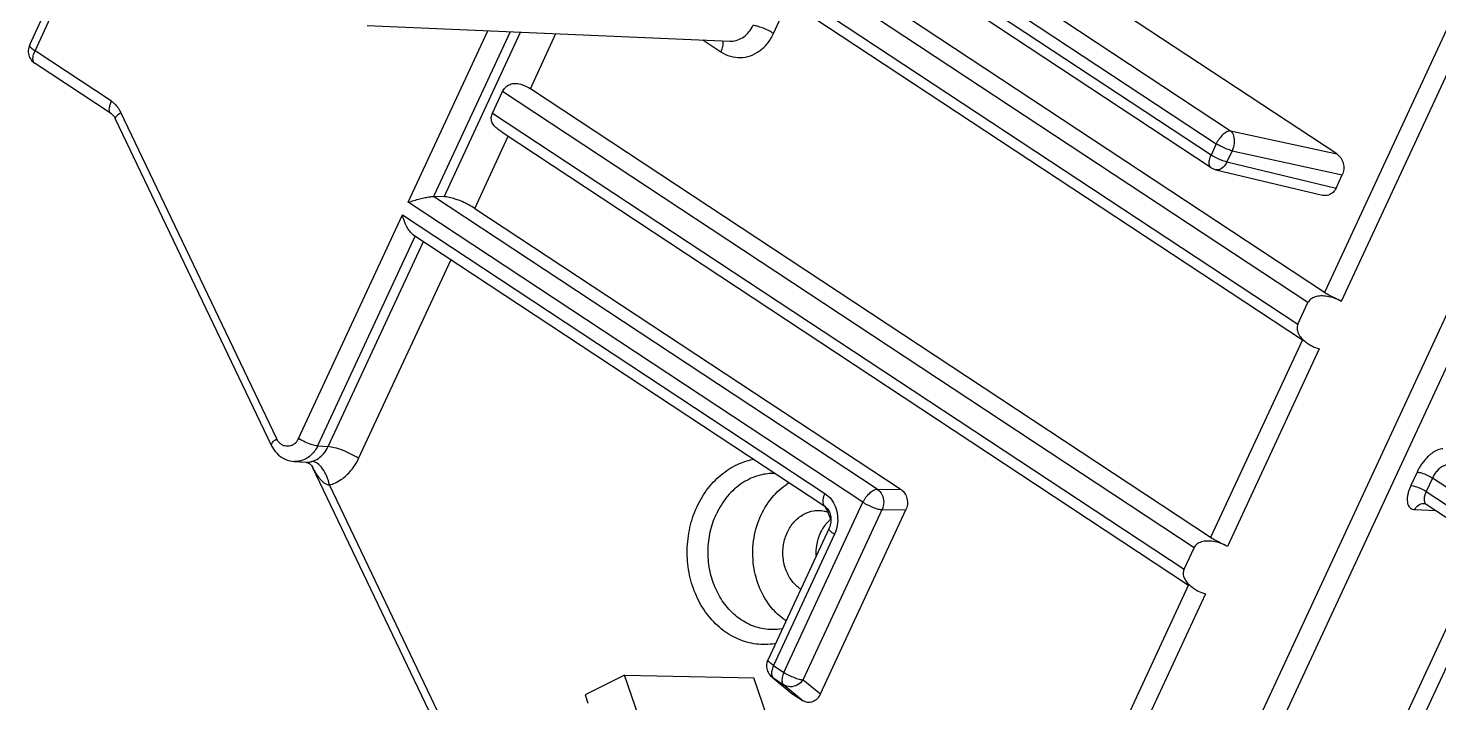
# Model space of a CAD drawing. Header units: inches. Extents: x 164842 to 166038, y -53074 to -52229.
# Drawn here: x 164865.7 to 164903.41, y -52874.54 to -52856.49 of the extents above; entities that cross this region are included whole.
import ezdxf

# ---------------------------------------------------------------- set-up
doc = ezdxf.new("R2010")
doc.units = ezdxf.units.IN
doc.header["$LTSCALE"] = 2
doc.header["$MEASUREMENT"] = 0
doc.layers.get('0').update_dxf_attribs({"linetype": 'CONTINUOUS'})

msp = doc.modelspace()

# ---------------------------------------------------------------- linework, layer by layer
at = {"color": 7, "linetype": 'Continuous'}
for p, q in [((164913.668, -52834.877), (164900.353, -52863.561)), ((164914.123, -52835.103), (164900.802, -52863.8)), ((164916.66, -52836.05), (164893.128, -52886.745)), ((164917.266, -52836.141), (164893.631, -52887.059)), ((164885.759, -52851.257), (164897.847, -52859.236)), ((164900.684, -52859.857), (164887.7, -52851.286)), ((164885.373, -52851.603), (164897.463, -52859.584)), ((164897.324, -52859.884), (164885.234, -52851.902)), ((164897.324, -52860.224), (164885.236, -52852.244)), ((164899.911, -52863.834), (164885.977, -52854.635)), ((164900.353, -52863.561), (164886.62, -52854.496)), ((164885.709, -52855.214), (164899.642, -52864.412)), ((164865.742, -52856.934), (164866.301, -52855.728)), ((164865.885, -52857.098), (164866.444, -52855.892)), ((164885.627, -52856.634), (164886.031, -52855.764)), ((164885.889, -52855.673), (164899.763, -52864.832)), ((164874.762, -52856.422), (164884.46, -52856.837)), ((164875.863, -52861.149), (164877.993, -52856.561)), ((164878.584, -52856.586), (164876.537, -52860.995)), ((164876.821, -52861.001), (164878.865, -52856.598)), ((164879.126, -52858.113), (164879.81, -52856.638)), ((164867.925, -52858.445), (164865.885, -52857.098)), ((164883.74, -52856.807), (164884.221, -52857.125)), ((164867.925, -52858.785), (164865.885, -52857.439)), ((164878.114, -52858.764), (164878.382, -52858.186)), ((164896.868, -52870.389), (164878.382, -52858.186)), ((164897.31, -52870.117), (164879.126, -52858.113)), ((164872.204, -52867.655), (164868.039, -52858.925)), ((164872.345, -52867.477), (164868.18, -52858.747)), ((164878.114, -52858.764), (164896.6, -52870.967)), ((164877.64, -52861.313), (164878.537, -52859.381)), ((164878.37, -52859.274), (164896.72, -52871.387)), ((164897.847, -52859.236), (164900.684, -52859.857)), ((164897.463, -52859.584), (164897.324, -52859.884)), ((164897.884, -52859.769), (164897.745, -52860.068)), ((164897.745, -52860.068), (164900.667, -52860.768)), ((164897.884, -52859.769), (164900.831, -52860.413)), ((164897.324, -52860.224), (164897.452, -52860.279)), ((164897.452, -52860.279), (164900.3, -52860.961)), ((164900.667, -52860.768), (164900.831, -52860.413)), ((164888.018, -52869.173), (164875.863, -52861.149)), ((164876.821, -52861.001), (164876.537, -52860.995)), ((164888.401, -52868.825), (164876.539, -52860.995)), ((164872.93, -52867.468), (164875.708, -52861.484)), ((164875.708, -52861.484), (164886.998, -52868.938)), ((164877.64, -52861.313), (164889.035, -52868.835)), ((164875.986, -52862.008), (164886.998, -52869.278)), ((164876.048, -52862.049), (164873.44, -52867.666)), ((164873.718, -52867.686), (164876.267, -52862.194)), ((164874.535, -52868.002), (164877.005, -52862.681)), ((164899.642, -52864.412), (164899.911, -52863.834)), ((164899.764, -52864.83), (164897.31, -52870.117)), ((164900.214, -52865.067), (164897.759, -52870.356)), ((164873.44, -52867.666), (164873.718, -52867.686)), ((164872.809, -52868.082), (164873.134, -52868.105)), ((164873.296, -52868.223), (164877.615, -52877.276)), ((164902.829, -52868.367), (164902.662, -52868.726)), ((164873.756, -52868.713), (164877.756, -52877.098)), ((164903.239, -52868.525), (164903.072, -52868.884)), ((164910.333, -52873.208), (164903.239, -52868.525)), ((164885.906, -52873.723), (164888.018, -52869.173)), ((164888.401, -52868.825), (164889.035, -52868.835)), ((164903.072, -52868.884), (164927.39, -52884.937)), ((164886.418, -52873.921), (164888.53, -52869.371)), ((164886.881, -52874.3), (164889.164, -52869.38)), ((164888.53, -52869.371), (164889.164, -52869.38)), ((164902.768, -52869.371), (164903.332, -52869.396)), ((164903.014, -52869.205), (164903.014, -52869.205)), ((164903.076, -52869.226), (164927.39, -52885.277)), ((164887.114, -52869.865), (164885.484, -52873.375)), ((164887.257, -52870.029), (164885.627, -52873.539)), ((164897.21, -52886.343), (164904.668, -52870.277)), ((164896.6, -52870.967), (164896.868, -52870.389)), ((164897.689, -52886.353), (164905.038, -52870.522)), ((164896.721, -52871.386), (164890.309, -52885.201)), ((164897.171, -52871.622), (164890.76, -52885.435)), ((164885.627, -52873.539), (164885.906, -52873.723)), ((164881.644, -52873.794), (164880.588, -52874.322)), ((164882.127, -52875.202), (164881.644, -52873.794)), ((164881.644, -52873.794), (164885.1, -52873.868)), ((164885.584, -52875.276), (164885.1, -52873.868)), ((164885.619, -52873.874), (164885.593, -52873.854)), ((164885.593, -52873.854), (164886.12, -52874.286)), ((164885.619, -52873.874), (164885.898, -52874.057)), ((164885.898, -52874.057), (164886.415, -52874.481)), ((164886.418, -52873.921), (164886.881, -52874.3)), ((164880.588, -52874.322), (164880.665, -52874.545)), ((164886.12, -52874.286), (164886.094, -52874.266)), ((164886.12, -52874.286), (164886.415, -52874.481))]:
    msp.add_line(p, q, dxfattribs=at)
for points, start_tangent, end_tangent in [([(164884.221, -52857.125), (164884.474, -52857.242), (164884.742, -52857.277), (164885.007, -52857.228), (164885.253, -52857.098), (164885.465, -52856.897), (164885.627, -52856.634)], (0.834564, -0.550911), (0.420563, 0.907263)), ([(164884.461, -52856.837), (164884.499, -52856.838), (164884.671, -52856.806), (164884.831, -52856.722), (164884.968, -52856.591), (164885.074, -52856.421)], (0.999145, -0.041353), (0.418542, 0.908197)), ([(164885.627, -52856.634), (164885.489, -52856.555), (164885.335, -52856.486), (164885.189, -52856.439), (164885.074, -52856.421)], (-0.83456, 0.550917), (-0.999586, 0.028785)), ([(164865.742, -52856.934), (164865.704, -52857.091), (164865.732, -52857.251), (164865.822, -52857.387)], (-0.421036, -0.907044), (0.707797, -0.706416)), ([(164865.744, -52856.935), (164865.743, -52856.964), (164865.79, -52857.025), (164865.885, -52857.098)], (-0.310285, -0.950644), (0.83456, -0.550917)), ([(164865.885, -52857.438), (164865.869, -52857.426), (164865.833, -52857.347), (164865.839, -52857.231), (164865.885, -52857.098)], (-0.844832, 0.535031), (0.421036, 0.907044)), ([(164884.221, -52857.125), (164884.271, -52856.979), (164884.276, -52856.855), (164884.27, -52856.827)], (0.421036, 0.907044), (-0.286372, 0.958118)), ([(164865.822, -52857.387), (164865.885, -52857.439)], (0.707797, -0.706416), (0.834978, -0.550284)), ([(164878.382, -52858.186), (164878.452, -52858.083), (164878.555, -52858.007), (164878.683, -52857.971), (164878.829, -52857.981), (164878.983, -52858.033), (164879.126, -52858.113)], (0.421036, 0.907044), (0.83456, -0.550917)), ([(164867.926, -52858.783), (164867.893, -52858.752), (164867.873, -52858.621), (164867.925, -52858.445)], (-0.833124, 0.553086), (0.421036, 0.907044)), ([(164868.12, -52858.641), (164868.07, -52858.574), (164868, -52858.503), (164867.925, -52858.445)], (-0.559831, 0.828607), (-0.834558, 0.55092)), ([(164867.925, -52858.785), (164867.997, -52858.855), (164868.039, -52858.925)], (0.836336, -0.548217), (0.430508, -0.902587)), ([(164868.039, -52858.924), (164868.038, -52858.923), (164868.065, -52858.848)], (-0.501025, 0.865433), (0.602193, 0.798351)), ([(164868.065, -52858.848), (164868.18, -52858.747)], (0.602193, 0.798351), (0.82251, 0.568751)), ([(164868.18, -52858.747), (164868.13, -52858.657), (164868.12, -52858.641)], (-0.43061, 0.902538), (-0.559831, 0.828607)), ([(164878.37, -52859.273), (164878.264, -52859.199), (164878.158, -52859.101), (164878.097, -52858.994), (164878.083, -52858.88), (164878.114, -52858.764)], (-0.8363, 0.548272), (0.421036, 0.907044)), ([(164897.847, -52859.236), (164897.749, -52859.262), (164897.642, -52859.338), (164897.542, -52859.451), (164897.463, -52859.584)], (-0.999971, 0.007585), (-0.421036, -0.907044)), ([(164897.847, -52859.236), (164897.924, -52859.374), (164897.938, -52859.569), (164897.884, -52859.769)], (0.739481, -0.673177), (-0.415096, -0.909778)), ([(164897.884, -52859.769), (164897.746, -52859.726), (164897.598, -52859.661), (164897.463, -52859.584)], (-0.974783, 0.223155), (-0.83456, 0.550917)), ([(164897.273, -52860.133), (164897.279, -52860.018), (164897.324, -52859.884)], (-0.159696, 0.987166), (0.421036, 0.907044)), ([(164897.325, -52860.223), (164897.309, -52860.211), (164897.273, -52860.133)], (-0.84478, 0.535114), (-0.159696, 0.987166)), ([(164897.745, -52860.068), (164897.606, -52860.025), (164897.456, -52859.96), (164897.324, -52859.884)], (-0.974783, 0.223155), (-0.83456, 0.550917)), ([(164897.745, -52860.068), (164897.636, -52860.22), (164897.502, -52860.283)], (-0.426942, -0.904279), (-0.998476, -0.055197)), ([(164900.684, -52859.857), (164900.792, -52859.964), (164900.857, -52860.108), (164900.87, -52860.266), (164900.831, -52860.413)], (0.83456, -0.550917), (-0.421036, -0.907044)), ([(164897.502, -52860.283), (164897.453, -52860.278)], (-0.998476, -0.055197), (-0.970635, 0.240556)), ([(164900.667, -52860.768), (164900.584, -52860.884), (164900.464, -52860.955), (164900.327, -52860.966), (164900.301, -52860.961)], (-0.421036, -0.907044), (-0.972861, 0.231391)), ([(164875.863, -52861.149), (164876.015, -52861.1), (164876.173, -52861.057), (164876.317, -52861.024), (164876.444, -52861.002), (164876.54, -52860.995)], (0.944248, 0.329234), (0.999754, -0.022201)), ([(164877.64, -52861.313), (164877.48, -52861.218), (164877.301, -52861.132), (164877.12, -52861.064), (164876.955, -52861.018), (164876.821, -52861.001)], (-0.83456, 0.550917), (-0.999754, 0.022201)), ([(164875.987, -52862.009), (164875.979, -52862.003), (164875.9, -52861.923), (164875.826, -52861.806), (164875.758, -52861.653), (164875.708, -52861.484)], (-0.835166, 0.549997), (-0.230414, 0.973093)), ([(164900.802, -52863.8), (164900.612, -52863.712), (164900.429, -52863.665), (164900.258, -52863.655), (164900.106, -52863.68), (164899.985, -52863.742), (164899.911, -52863.834)], (-0.861499, 0.507759), (-0.421036, -0.907044)), ([(164900.802, -52863.8), (164900.661, -52863.726), (164900.507, -52863.65), (164900.353, -52863.561)], (-0.861499, 0.507759), (-0.83456, 0.550917)), ([(164899.642, -52864.412), (164899.621, -52864.526), (164899.654, -52864.654), (164899.736, -52864.778), (164899.859, -52864.892), (164899.91, -52864.929)], (-0.421036, -0.907044), (0.833758, -0.55213)), ([(164899.91, -52864.929), (164900.018, -52864.991), (164900.214, -52865.067)], (0.833758, -0.55213), (0.963138, -0.269008)), ([(164872.204, -52867.654), (164872.204, -52867.653), (164872.23, -52867.578), (164872.345, -52867.477)], (-0.501026, 0.865432), (0.82251, 0.568751)), ([(164872.204, -52867.655), (164872.231, -52867.707), (164872.396, -52867.909), (164872.611, -52868.039), (164872.811, -52868.082)], (0.430364, -0.902655), (0.997722, -0.067456)), ([(164872.93, -52867.468), (164872.896, -52867.528), (164872.849, -52867.584), (164872.788, -52867.633), (164872.716, -52867.665), (164872.637, -52867.677), (164872.559, -52867.667), (164872.487, -52867.636), (164872.425, -52867.589), (164872.378, -52867.533), (164872.345, -52867.477)], (-0.421071, -0.907028), (-0.430603, 0.902541)), ([(164873.44, -52867.666), (164873.372, -52867.785), (164873.278, -52867.898), (164873.155, -52867.995), (164873.01, -52868.06), (164872.853, -52868.084)], (-0.426099, -0.904676), (-0.999947, -0.010262)), ([(164873.44, -52867.666), (164873.29, -52867.637), (164873.104, -52867.565), (164872.93, -52867.468)], (-0.999356, 0.035891), (-0.83456, 0.550917)), ([(164873.289, -52868.081), (164873.46, -52868), (164873.607, -52867.866), (164873.718, -52867.686)], (0.960521, 0.278206), (0.412676, 0.910878)), ([(164874.535, -52868.002), (164874.331, -52867.885), (164874.105, -52867.783), (164873.89, -52867.714), (164873.718, -52867.686)], (-0.83456, 0.550917), (-0.999356, 0.035891)), ([(164873.756, -52868.713), (164874.064, -52868.568), (164874.331, -52868.326), (164874.535, -52868.002)], (0.960568, 0.278044), (0.420593, 0.907249)), ([(164883.583, -52869.288), (164883.882, -52868.796), (164884.269, -52868.405), (164884.72, -52868.137), (164885.11, -52868.021)], (0.421036, 0.907044), (0.984543, 0.175145)), ([(164903.523, -52867.744), (164903.459, -52867.75), (164903.388, -52867.771), (164903.312, -52867.808), (164903.232, -52867.859), (164903.153, -52867.924), (164903.074, -52868.001), (164903, -52868.088), (164902.934, -52868.18), (164902.876, -52868.275), (164902.829, -52868.367)], (-0.999889, 0.014921), (-0.421016, -0.907053)), ([(164872.853, -52868.084), (164872.811, -52868.082)], (-0.999947, -0.010262), (-0.997791, 0.066437)), ([(164873.134, -52868.105), (164873.162, -52868.105), (164873.221, -52868.097), (164873.263, -52868.088)], (0.997787, -0.066485), (0.968197, 0.25019)), ([(164873.135, -52868.103), (164873.137, -52868.105), (164873.145, -52868.106), (164873.198, -52868.126), (164873.258, -52868.171)], (0.580838, -0.814019), (0.697473, -0.716611)), ([(164873.258, -52868.171), (164873.294, -52868.218)], (0.697473, -0.716611), (0.509032, -0.860747)), ([(164873.263, -52868.088), (164873.289, -52868.081)], (0.968197, 0.25019), (0.960481, 0.278344)), ([(164873.345, -52868.092), (164873.289, -52868.081)], (-0.950177, 0.311709), (-0.997652, 0.068494)), ([(164873.294, -52868.218), (164873.296, -52868.222)], (0.509032, -0.860747), (0.496873, -0.867823)), ([(164873.296, -52868.223), (164873.298, -52868.228), (164873.362, -52868.35), (164873.427, -52868.453), (164873.494, -52868.54), (164873.561, -52868.609), (164873.627, -52868.661), (164873.693, -52868.695), (164873.756, -52868.713)], (0.430662, -0.902513), (0.987722, -0.156222)), ([(164873.57, -52868.275), (164873.432, -52868.136), (164873.345, -52868.092)], (-0.591404, 0.806376), (-0.950177, 0.311709)), ([(164873.756, -52868.713), (164873.684, -52868.477), (164873.57, -52868.275)], (-0.19169, 0.981455), (-0.591404, 0.806376)), ([(164885.665, -52868.401), (164885.266, -52868.448), (164884.799, -52868.655), (164884.399, -52869.01), (164884.098, -52869.486)], (-0.999784, 0.020778), (-0.421036, -0.907044)), ([(164902.829, -52868.367), (164902.949, -52868.39), (164903.099, -52868.448), (164903.239, -52868.525)], (0.999586, -0.028784), (0.83456, -0.550917)), ([(164903.627, -52868.181), (164903.591, -52868.184), (164903.551, -52868.195), (164903.508, -52868.216), (164903.464, -52868.244), (164903.419, -52868.28), (164903.376, -52868.323), (164903.334, -52868.37), (164903.297, -52868.422), (164903.265, -52868.474), (164903.239, -52868.525)], (-0.999785, 0.02074), (-0.421029, -0.907047)), ([(164885.294, -52869.512), (164885.632, -52868.995), (164886.049, -52868.648)], (0.421036, 0.907044), (0.858701, 0.512476)), ([(164902.662, -52868.726), (164902.625, -52868.815), (164902.595, -52868.907), (164902.575, -52868.998), (164902.567, -52869.086), (164902.571, -52869.165), (164902.587, -52869.235), (164902.617, -52869.292), (164902.658, -52869.334), (164902.709, -52869.361), (164902.768, -52869.371)], (-0.421055, -0.907035), (0.999085, -0.042772)), ([(164902.662, -52868.726), (164902.783, -52868.749), (164902.932, -52868.807), (164903.072, -52868.884)], (0.999586, -0.028784), (0.83456, -0.550917)), ([(164886.998, -52868.938), (164886.946, -52869.114), (164886.967, -52869.244), (164887, -52869.276)], (-0.421036, -0.907044), (0.833124, -0.553086)), ([(164886.998, -52868.938), (164887.165, -52869.093), (164887.279, -52869.297)], (0.834505, -0.551), (0.363017, -0.931782)), ([(164888.018, -52869.173), (164888.097, -52869.039), (164888.197, -52868.926), (164888.304, -52868.851), (164888.401, -52868.825)], (0.421036, 0.907044), (0.999971, -0.007585)), ([(164888.018, -52869.173), (164888.144, -52869.246), (164888.287, -52869.31), (164888.423, -52869.354), (164888.53, -52869.371)], (0.83456, -0.550917), (0.999586, -0.028784)), ([(164888.401, -52868.825), (164888.525, -52868.969), (164888.572, -52869.169), (164888.53, -52869.371)], (0.832884, -0.553447), (-0.416827, -0.908986)), ([(164889.035, -52868.835), (164889.134, -52868.935), (164889.194, -52869.074), (164889.204, -52869.231), (164889.164, -52869.38)], (0.83456, -0.550917), (-0.421036, -0.907044)), ([(164903.072, -52868.884), (164903.052, -52868.934), (164903.035, -52868.985), (164903.024, -52869.036), (164903.02, -52869.084), (164903.022, -52869.129), (164903.031, -52869.168), (164903.048, -52869.199), (164903.071, -52869.223), (164903.076, -52869.226)], (-0.421042, -0.907041), (0.834542, -0.550944)), ([(164885.687, -52872.952), (164885.602, -52872.965), (164885.102, -52872.956), (164884.618, -52872.803), (164884.179, -52872.517), (164883.812, -52872.112), (164883.537, -52871.613), (164883.369, -52871.05), (164883.32, -52870.451), (164883.392, -52869.852), (164883.583, -52869.288)], (-0.984654, -0.174517), (0.421036, 0.907044)), ([(164885.576, -52872.581), (164885.372, -52872.562), (164884.966, -52872.435), (164884.598, -52872.194), (164884.29, -52871.855), (164884.059, -52871.438), (164883.919, -52870.965), (164883.877, -52870.464), (164883.937, -52869.961), (164884.098, -52869.486)], (-0.99977, 0.021463), (0.421036, 0.907044)), ([(164885.863, -52872.276), (164885.537, -52871.949), (164885.234, -52871.409), (164885.085, -52870.781), (164885.106, -52870.127), (164885.294, -52869.512)], (-0.790801, 0.612074), (0.421036, 0.907044)), ([(164885.997, -52869.976), (164886.179, -52869.697), (164886.423, -52869.499), (164886.706, -52869.4), (164886.841, -52869.392)], (0.421036, 0.907044), (0.999766, -0.021616)), ([(164886.841, -52869.392), (164886.983, -52869.407)], (0.999766, -0.021616), (0.979683, -0.200552)), ([(164886.983, -52869.407), (164886.999, -52869.411), (164887.059, -52869.427)], (0.979683, -0.200552), (0.95498, -0.296671)), ([(164886.995, -52869.279), (164887.162, -52869.65)], (0.492732, -0.870181), (0.328135, -0.944631)), ([(164886.998, -52869.278), (164887.071, -52869.347), (164887.131, -52869.46), (164887.16, -52869.599), (164887.152, -52869.746), (164887.114, -52869.865)], (0.83661, -0.547799), (-0.421742, -0.906716)), ([(164887.279, -52869.297), (164887.336, -52869.533), (164887.331, -52869.784)], (0.363017, -0.931782), (-0.154224, -0.988036)), ([(164902.768, -52869.371), (164902.865, -52869.251), (164902.999, -52869.205), (164903.014, -52869.205)], (0.42522, 0.90509), (0.998826, -0.048445)), ([(164903.014, -52869.205), (164903.016, -52869.205), (164903.059, -52869.217), (164903.075, -52869.228)], (0.999735, -0.023001), (0.825341, -0.564634)), ([(164886.883, -52869.995), (164887.003, -52869.792)], (0.421036, 0.907044), (0.59561, 0.803273)), ([(164887.003, -52869.792), (164887.065, -52869.716)], (0.59561, 0.803273), (0.666206, 0.745768)), ([(164887.065, -52869.716), (164887.086, -52869.694)], (0.666206, 0.745768), (0.687781, 0.725919)), ([(164887.086, -52869.694), (164887.15, -52869.632)], (0.687781, 0.725919), (0.749142, 0.66241)), ([(164887.257, -52870.029), (164887.14, -52869.934), (164887.114, -52869.865)], (-0.83456, 0.550917), (0.459438, 0.88821)), ([(164887.331, -52869.784), (164887.257, -52870.029)], (-0.154224, -0.988036), (-0.42097, -0.907074)), ([(164886.354, -52871.501), (164886.128, -52871.288), (164885.964, -52870.997), (164885.884, -52870.659), (164885.896, -52870.307), (164885.997, -52869.976)], (-0.831252, 0.555896), (0.421036, 0.907044)), ([(164886.765, -52870.598), (164886.782, -52870.326), (164886.883, -52869.995)], (-0.039932, 0.999202), (0.421036, 0.907044)), ([(164897.759, -52870.356), (164897.569, -52870.267), (164897.386, -52870.221), (164897.215, -52870.21), (164897.064, -52870.235), (164896.942, -52870.297), (164896.868, -52870.389)], (-0.861499, 0.507759), (-0.421036, -0.907044)), ([(164897.759, -52870.356), (164897.618, -52870.282), (164897.464, -52870.205), (164897.31, -52870.117)], (-0.861499, 0.507759), (-0.83456, 0.550917)), ([(164896.6, -52870.967), (164896.578, -52871.082), (164896.611, -52871.209), (164896.694, -52871.334), (164896.816, -52871.448), (164896.867, -52871.484)], (-0.421036, -0.907044), (0.833758, -0.55213)), ([(164896.867, -52871.484), (164896.975, -52871.547), (164897.171, -52871.622)], (0.833758, -0.55213), (0.963138, -0.269008)), ([(164885.868, -52872.555), (164885.576, -52872.581)], (-0.98079, -0.195065), (-0.999769, 0.02151)), ([(164885.961, -52872.346), (164885.863, -52872.276)], (-0.832902, 0.553421), (-0.790801, 0.612074)), ([(164885.454, -52873.621), (164885.453, -52873.477), (164885.484, -52873.375)], (-0.192181, 0.981359), (0.420621, 0.907236)), ([(164885.505, -52873.752), (164885.454, -52873.621)], (-0.517157, 0.85589), (-0.192181, 0.981359)), ([(164885.627, -52873.539), (164885.533, -52873.467), (164885.486, -52873.405), (164885.487, -52873.376)], (-0.83456, 0.550917), (0.305252, 0.952271)), ([(164885.581, -52873.679), (164885.578, -52873.797), (164885.6, -52873.852)], (-0.196221, -0.98056), (0.554559, -0.832144)), ([(164885.627, -52873.539), (164885.581, -52873.679)], (-0.421036, -0.907044), (-0.196221, -0.98056)), ([(164885.593, -52873.854), (164885.505, -52873.752)], (-0.772054, 0.635557), (-0.517157, 0.85589)), ([(164885.6, -52873.852), (164885.619, -52873.874)], (0.554559, -0.832144), (0.772838, -0.634604)), ([(164885.906, -52873.723), (164885.86, -52873.861), (164885.856, -52873.98), (164885.898, -52874.057)], (-0.421036, -0.907044), (0.772838, -0.634604)), ([(164886.418, -52873.921), (164886.264, -52874.06), (164886.074, -52874.109), (164885.898, -52874.057)], (-0.573623, -0.819119), (-0.834824, 0.550516)), ([(164885.906, -52873.723), (164886.034, -52873.797), (164886.176, -52873.861), (164886.311, -52873.904), (164886.418, -52873.921)], (0.83456, -0.550917), (0.999586, -0.028784)), ([(164886.881, -52874.3), (164886.79, -52874.43), (164886.67, -52874.509), (164886.537, -52874.526), (164886.415, -52874.481)], (-0.421036, -0.907044), (-0.83456, 0.550917))]:
    msp.add_spline(points, degree=3, dxfattribs=dict(at, start_tangent=start_tangent, end_tangent=end_tangent))

doc.saveas('drawing.dxf')
